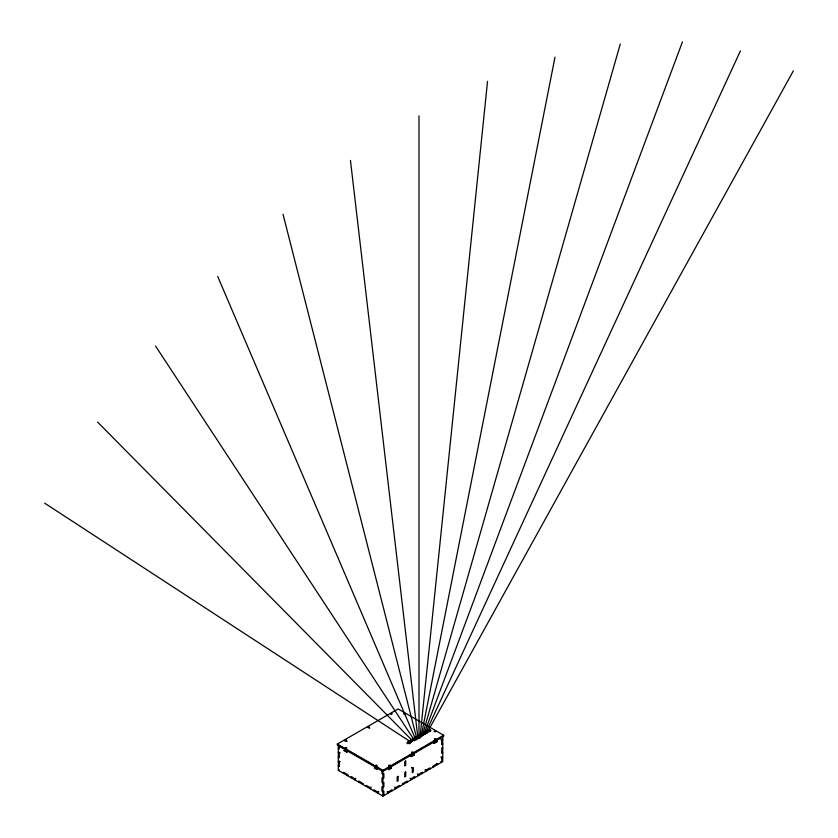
<?xml version="1.0" encoding="UTF-8"?>
<svg xmlns="http://www.w3.org/2000/svg" width="838" height="838" viewBox="0 0 838 838"><rect width="100%" height="100%" fill="white"/><g stroke="black" fill="none" stroke-linecap="round" stroke-linejoin="round"><path stroke-width="1.26" d="M409.971 742.468L410.211 742.939M411.448 755.52L413.186 754.514L413.207 753.215M409.96 742.583L410.191 741.63M419.932 738.215L487.538 81.296M413.228 753.414L411.961 753.802M436.923 741.902L435.97 741.358L433.361 742.866L434.304 743.411L436.923 741.902L436.923 740.813C430.795 738.278 438.777 737.817 434.608 739.786M421.022 737.052L554.986 57.214M345.026 741.221C349.079 740.017 343.433 739.116 345.895 740.698M422.237 735.994L620.298 44.016M423.578 735.073L682.436 41.9M425.034 734.245L740.415 50.909M436.923 740.813L436.231 741.201C434.566 740.237 436.755 740.645 434.608 740.593M426.605 733.585L793.335 70.905M388.738 766.341L390.058 766.079L390.11 766.906M409.258 741.462L409.216 741.525A1.906 1.1 -60 0 0 409.038 743.746M368.018 727.803C372.135 726.483 365.211 726.42 369.349 727.803M337.358 744.029L398.113 708.948L443.679 735.261L443.679 736.361L382.924 771.431L337.358 745.129L337.358 744.029L382.924 770.342L443.679 735.261M339.254 747.863L338.301 748.418L339.254 748.963L339.254 745.673L343.695 748.24M346.712 748.763L344.806 748.879L344.114 750.68L346.733 752.178L347.676 751.634L345.067 750.125L344.114 750.68M339.254 752.252L338.301 752.796L339.254 753.352L340.207 752.796M344.806 749.968L345.748 749.423M347.676 750.534L346.733 751.089L346.733 752.178M339.254 756.641L338.301 757.185L339.254 757.73L339.254 753.352M339.254 761.019L338.301 761.574L339.254 762.119L340.207 761.574M339.254 765.408L338.301 765.953L339.254 766.498L339.254 762.119M338.301 745.129L338.301 770.342L339.254 769.787M344.47 772.804L343.528 773.359L343.528 772.259L347.32 774.448L347.32 775.548L348.273 774.993M352.075 777.193L351.122 777.737L351.122 776.637L354.914 778.837L355.867 778.282M377.11 768.624L377.11 769.724L374.502 768.216L374.502 767.116L376.126 766.969M374.502 768.216L375.445 767.671L377.184 768.676M385.092 769.64L382.924 770.887L381.971 770.342L381.971 773.631L382.924 774.176L383.877 773.631L383.877 778.01L382.924 778.565L381.971 778.01L381.971 782.399L382.924 782.943L383.877 782.399L383.877 786.777L382.924 787.332L381.971 786.777L381.971 791.166L382.924 791.711L383.877 791.166L383.877 795.555L382.924 795M387.261 768.383L389.419 767.137L389.419 768.237M389.513 765.995L390.665 766.414L400.868 760.527M403.141 759.218L405.403 757.908M408.808 755.949L411.07 754.64M414.59 752.608L416.853 751.298M419.115 749.989L422.52 748.03M424.793 746.721L432.722 742.133M435.289 739.556L436.231 740.111L442.736 736.361L442.736 761.574L382.924 796.1L338.301 770.342M388.664 768.676L390.403 767.671L391.346 768.216L391.346 767.116L389.722 766.969M412.474 753.854L414.14 753.959L414.14 755.059L411.521 756.567L410.578 756.023M363.462 783.771L362.508 784.316L362.508 783.216L358.716 781.026L358.716 782.126M391.346 768.216L388.738 769.724L388.738 768.624M440.84 739.64L441.783 740.195L442.736 739.64L441.783 739.095M366.311 786.505L366.311 785.416L370.113 787.605L371.056 787.06M371.056 788.149L370.113 788.705L370.113 787.605M412.359 768.142L413.302 767.598L413.302 771.987L412.359 772.531L412.359 768.142L411.406 767.598M373.905 790.894L373.905 789.794L377.708 791.994L378.65 791.439M378.65 792.539L377.708 793.083L377.708 791.994M440.84 757.185L441.783 757.73L442.736 757.185L441.783 756.641M387.198 791.439L388.151 791.994L391.943 789.794L391.943 790.894M394.792 787.06L395.746 787.605L399.537 785.416L399.537 786.505M409.981 778.282L410.934 778.837L414.726 776.637L414.726 777.737L413.783 777.193M417.575 773.903L418.529 774.448L422.321 772.259L422.321 773.359L421.378 772.804M425.17 769.514L426.123 770.07L429.915 767.87L429.915 768.97M411.814 752.943C415.753 751.686 408.975 751.655 412.893 752.943M389.68 765.911C392.236 764.738 386.716 764.822 389.68 765.995M376.335 765.911C378.786 764.434 372.973 765.178 377.11 766.341M345.78 740.698L346.775 741.221M345.78 748.365L345.204 747.559L346.712 747.674L345.067 748.795L345.675 749.455M375.791 766.927C374.314 766.854 377.571 765.01 375.183 766.414L375.183 767.514M441.783 743.484L442.736 744.029L441.783 744.573L441.783 740.195M434.042 740.279L434.995 740.823L434.995 741.923L434.042 741.379M441.783 747.863L442.736 748.418L441.783 748.963L441.783 753.352L442.736 752.796L441.783 752.252M440.84 761.574L441.783 762.119L441.783 757.73M436.567 764.036L437.509 764.581L437.509 763.491L433.717 765.681L433.717 766.78L432.764 766.225M368.835 727.499L369.778 728.044M413.186 754.514L414.14 755.059M411.259 754.525L412.202 755.08L412.202 753.98M410.578 754.923L411.521 755.467L411.521 756.567M425.17 770.614L426.123 771.159L426.123 770.07M417.575 774.993L418.529 775.548L418.529 774.448M346.052 740.656L346.995 741.201M348.294 750.89L346.052 749.591L346.052 750.691M350.525 752.189L358.371 756.714M360.612 758.002L362.854 759.301M365.096 760.59L372.941 765.125M378.65 768.415L376.43 767.137L376.43 768.237M402.387 783.771L403.34 784.316L403.34 783.216L407.132 781.026L407.132 782.126M394.792 788.149L395.746 788.705L395.746 787.605M387.198 792.539L388.151 793.083L388.151 791.994M44.665 503.146L411.343 742.321M97.585 422.048L412.568 740.813M155.564 346.084L414.695 740.761M217.702 276.456L415.92 740.111M283.014 214.245L417.062 739.724M350.462 160.435L417.942 738.226M436.231 740.111L436.231 741.201M435.97 740.258L435.97 741.358M434.304 742.321L434.304 743.411M419 115.895L419 738.163M413.448 753.257L413.448 754.357M410.934 778.837L410.934 779.927M390.665 766.414L390.665 767.514M382.924 770.342L382.924 796.1M354.914 778.837L354.914 779.927M409.761 743.704A11.742 6.788 60 0 1 409.908 741.295M415.899 737.356A11.742 6.788 60 0 1 418.591 738.613M417.439 737.461A11.742 6.788 60 0 1 418.529 737.995M412.809 753.687A4.829 2.786 60 0 1 412.893 755.268M430.711 731.176A1.341 0.775 0 0 0 428.49 730.872L407.603 742.929A1.341 0.775 0 0 0 407.289 743.735M390.592 713.85C392.886 715.568 392.215 711.986 390.592 713.819M403.885 713.85C406.158 715.579 405.519 712.007 403.885 713.819M434.262 731.385C436.546 733.114 435.928 729.51 434.262 731.354M428.49 729.783L407.603 741.84A1.341 0.775 0 0 0 407.603 742.929A1.341 0.775 0 0 0 409.51 742.929L430.397 730.872A1.341 0.775 0 0 0 430.397 729.783A1.341 0.775 0 0 0 428.49 729.783M405.707 761.019L404.764 761.564L404.764 765.953L405.707 765.408L405.707 761.019M398.113 776.365L397.16 776.92L397.16 781.299L398.113 780.754L398.113 776.365M405.707 771.987L404.764 772.531L404.764 776.92L405.707 776.365L405.707 771.987"/></g></svg>
